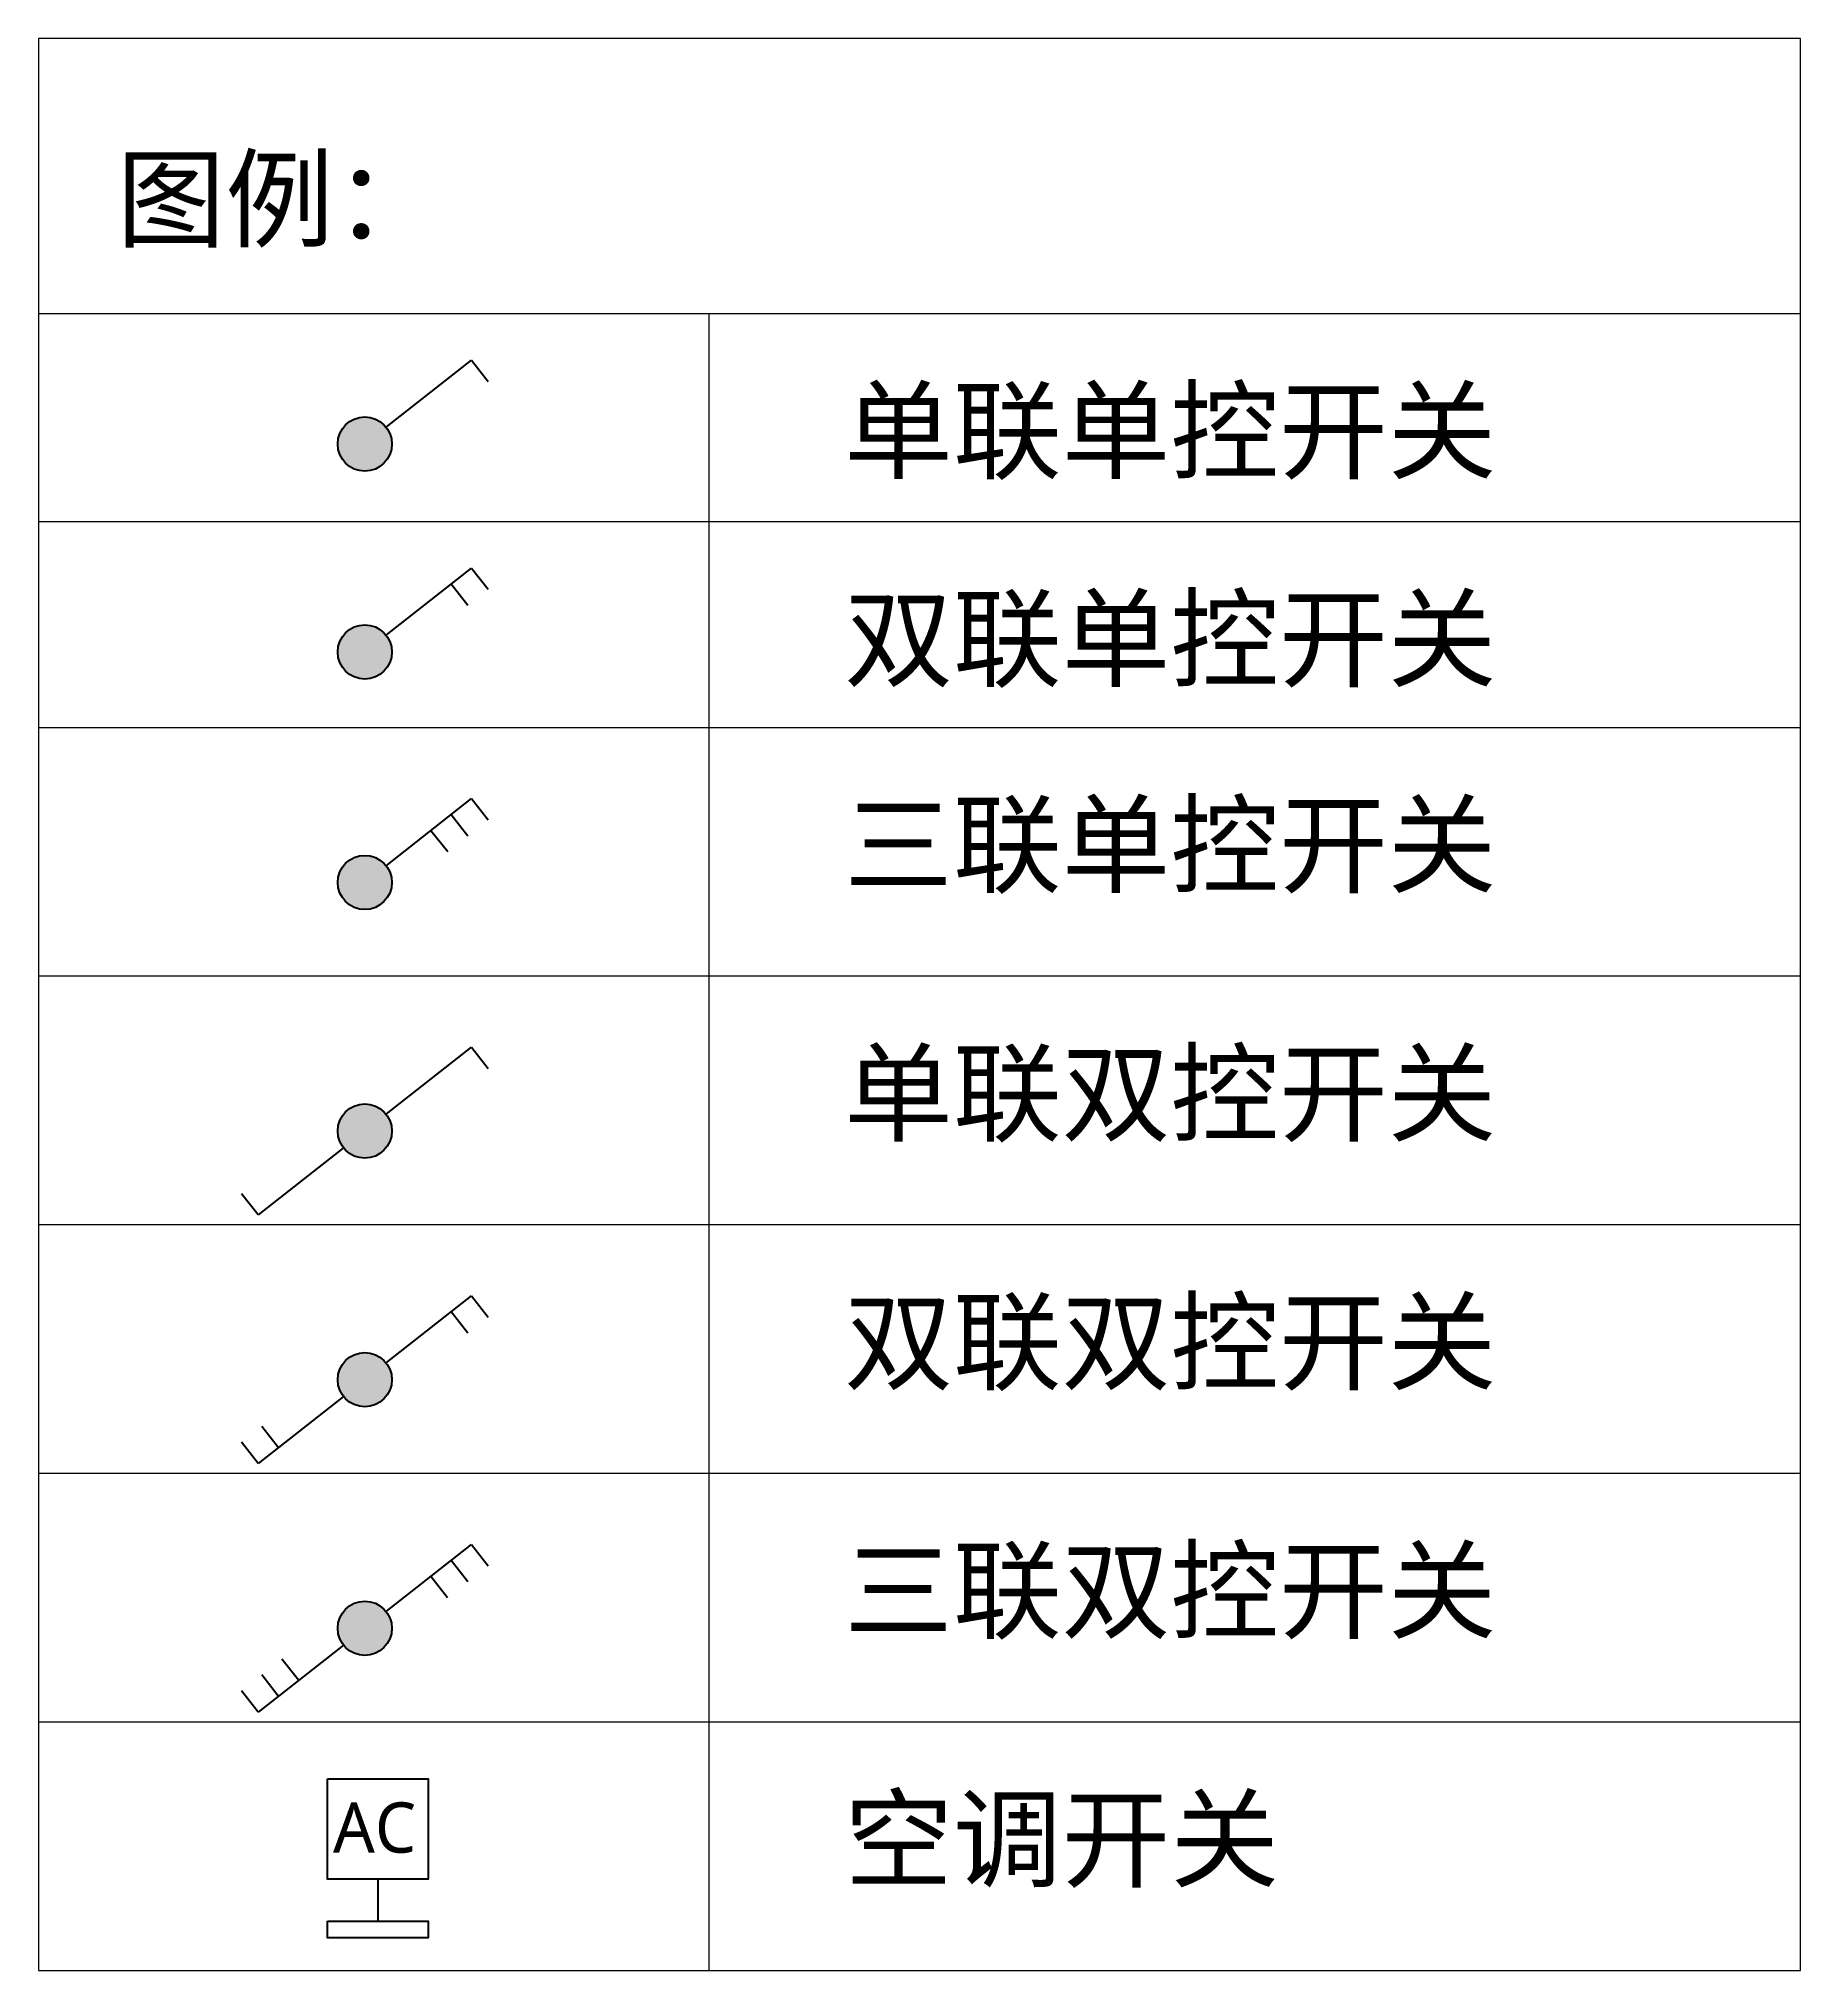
# Model space of a CAD drawing. Header units: millimetres. Extents: x 998.4 to 1042.7, y 501.9 to 550.4.
import ezdxf

# ---------------------------------------------------------------- set-up
doc = ezdxf.new("R2010")
doc.units = ezdxf.units.MM
doc.header["$LTSCALE"] = 10
doc.layers.add('Q◆03 公共标注', color=44, linetype='Continuous', lineweight=0)
doc.layers.add('X●04平面开关', color=2, linetype='Continuous')
doc.styles.add('宋体', font='SimSun.ttf', dxfattribs={"width": 0.7})
doc.styles.add('雅黑', font='Microsoft YaHei.ttf')

# ---------------------------------------------------------------- blocks, each defined once
blk = doc.blocks.new('*U4')
blk.add_hatch(color=8).paths.add_polyline_path([(0, -56.7, 1), (0, 56.7, 1)])
for p, q in [((-200.6, 200.6), (-160.5, 240.7)), ((-40.1, 40.1), (-200.6, 200.6))]:
    blk.add_line(p, q)
blk.add_circle((0, 0), 56.7)
blk = doc.blocks.new('*U2')
blk.add_hatch(color=8).paths.add_polyline_path([(0, -56.7, 1), (0, 56.7, 1)])
for p, q in [((-200.6, 200.6), (-160.5, 240.7)), ((-162.7, 162.4), (-122.5, 202.6)), ((-40.1, 40.1), (-200.6, 200.6))]:
    blk.add_line(p, q)
blk.add_circle((0, 0), 56.7)
blk = doc.blocks.new('*U3')
blk.add_hatch(color=8).paths.add_polyline_path([(0, -56.7, 1), (0, 56.7, 1)])
for p, q in [((-200.6, 200.6), (-160.5, 240.7)), ((-162.7, 162.4), (-122.5, 202.6)), ((-40.1, 40.1), (-200.6, 200.6)), ((-124.6, 124.4), (-84.5, 164.5))]:
    blk.add_line(p, q)
blk.add_circle((0, 0), 56.7)
blk = doc.blocks.new('*U16')
blk.add_hatch(color=8).paths.add_polyline_path([(0, -56.7, 1), (0, 56.7, 1)])
for p, q in [((-200.6, 200.6), (-160.5, 240.7)), ((-40.1, 40.1), (-200.6, 200.6)), ((40.1, -40.1), (200.6, -200.6)), ((200.6, -200.6), (160.5, -240.7))]:
    blk.add_line(p, q)
blk.add_circle((0, 0), 56.7)
blk.add_circle((0, 0), 56.7)
blk = doc.blocks.new('*U17')
blk.add_hatch(color=8).paths.add_polyline_path([(0, -56.7, 1), (0, 56.7, 1)])
for p, q in [((-200.6, 200.6), (-160.5, 240.7)), ((-162.7, 162.4), (-122.5, 202.6)), ((-40.1, 40.1), (-200.6, 200.6)), ((40.1, -40.1), (200.6, -200.6)), ((162.7, -162.4), (122.5, -202.6)), ((200.6, -200.6), (160.5, -240.7))]:
    blk.add_line(p, q)
blk.add_circle((0, 0), 56.7)
at = {"color": 8}
blk.add_circle((0, 0), 56.7, dxfattribs=at)
blk = doc.blocks.new('*U18')
blk.add_hatch(color=8).paths.add_polyline_path([(0, 56.7, 1), (0, -56.7, 1)])
for p, q in [((-200.6, 200.6), (-160.5, 240.7)), ((-162.7, 162.4), (-122.5, 202.6)), ((-40.1, 40.1), (-200.6, 200.6)), ((-124.7, 124.3), (-84.6, 164.4)), ((40.1, -40.1), (200.6, -200.6)), ((124.7, -124.3), (84.6, -164.4)), ((162.7, -162.4), (122.5, -202.6)), ((200.6, -200.6), (160.5, -240.7))]:
    blk.add_line(p, q)
blk.add_circle((0, 0), 56.7)
blk.add_circle((0, 0), 56.7)
blk = doc.blocks.new('A$C615346BF')
blk.add_line((100, 116.6), (100, 33.3))
for points in [[(0, 316.6), (200, 316.6), (200, 116.6), (0, 116.6)], [(0, 33.3), (200, 33.3), (200, 0), (0, 0)]]:
    blk.add_lwpolyline(points, close=True)
at = {"style": '雅黑'}
blk.add_text('AC', height=100, dxfattribs=at).set_placement((10.9, 169.4))
blk = doc.blocks.new('*U15')
at = {"xscale": 0.75, "yscale": 0.75, "zscale": 0.75}
blk.add_blockref('A$C615346BF', (28.5, 31.1), dxfattribs=at)

msp = doc.modelspace()

# ---------------------------------------------------------------- linework, layer by layer
at = {"layer": 'Q◆03 公共标注', "color": 30, "ltscale": 2}
for p, q in [((998.447, 543.506, 0), (1042.665, 543.506, 0)), ((1015.266, 543.506), (1015.266, 501.919, 0)), ((998.447, 538.287, 0), (1042.665, 538.287, 0)), ((998.447, 533.119, 0), (1042.665, 533.119, 0)), ((998.447, 526.879, 0), (1042.665, 526.879, 0)), ((998.447, 526.879, 0), (1042.665, 526.879, 0)), ((998.447, 520.639, 0), (1042.665, 520.639, 0)), ((998.447, 514.399, 0), (1042.665, 514.399, 0)), ((998.447, 508.159, 0), (1042.665, 508.159, 0))]:
    msp.add_line(p, q, dxfattribs=at)
msp.add_lwpolyline([(998.447, 501.919), (1042.665, 501.919), (1042.665, 550.406), (998.447, 550.406)], close=True, dxfattribs=at)

# ---------------------------------------------------------------- block references
at = {"layer": 'X●04平面开关', "xscale": 0.0119999952, "yscale": 0.0119999952, "zscale": 0.0119999952, "rotation": 263.2141316477758}
for name, p in [('*U4', (1006.634, 540.23, 0)), ('*U2', (1006.634, 535.012, 0)), ('*U3', (1006.634, 529.225, 0)), ('*U16', (1006.634, 522.985, 0)), ('*U17', (1006.634, 516.745, 0)), ('*U18', (1006.634, 510.505, 0))]:
    msp.add_blockref(name, p, dxfattribs=at)
at = {"layer": 'X●04平面开关', "xscale": 0.0168093542421796, "yscale": 0.0168093542421796, "zscale": 0.0168093542421796}
msp.add_blockref('*U15', (1005.22, 502.215, 0), dxfattribs=at)

# ---------------------------------------------------------------- texts
at = {"layer": 'Q◆03 公共标注', "color": 41, "style": '宋体'}
for s, p in [('图例：', (1000.406, 545.378, 0)), ('单联单控开关', (1018.668, 539.565, 0)), ('双联单控开关', (1018.668, 534.346, 0)), ('三联单控开关', (1018.668, 529.177, 0)), ('单联双控开关', (1018.668, 522.937, 0)), ('双联双控开关', (1018.668, 516.697, 0)), ('三联双控开关', (1018.668, 510.457, 0)), ('空调开关', (1018.668, 504.217, 0))]:
    msp.add_text(s, height=2, dxfattribs=at).set_placement(p)

doc.saveas('drawing.dxf')
